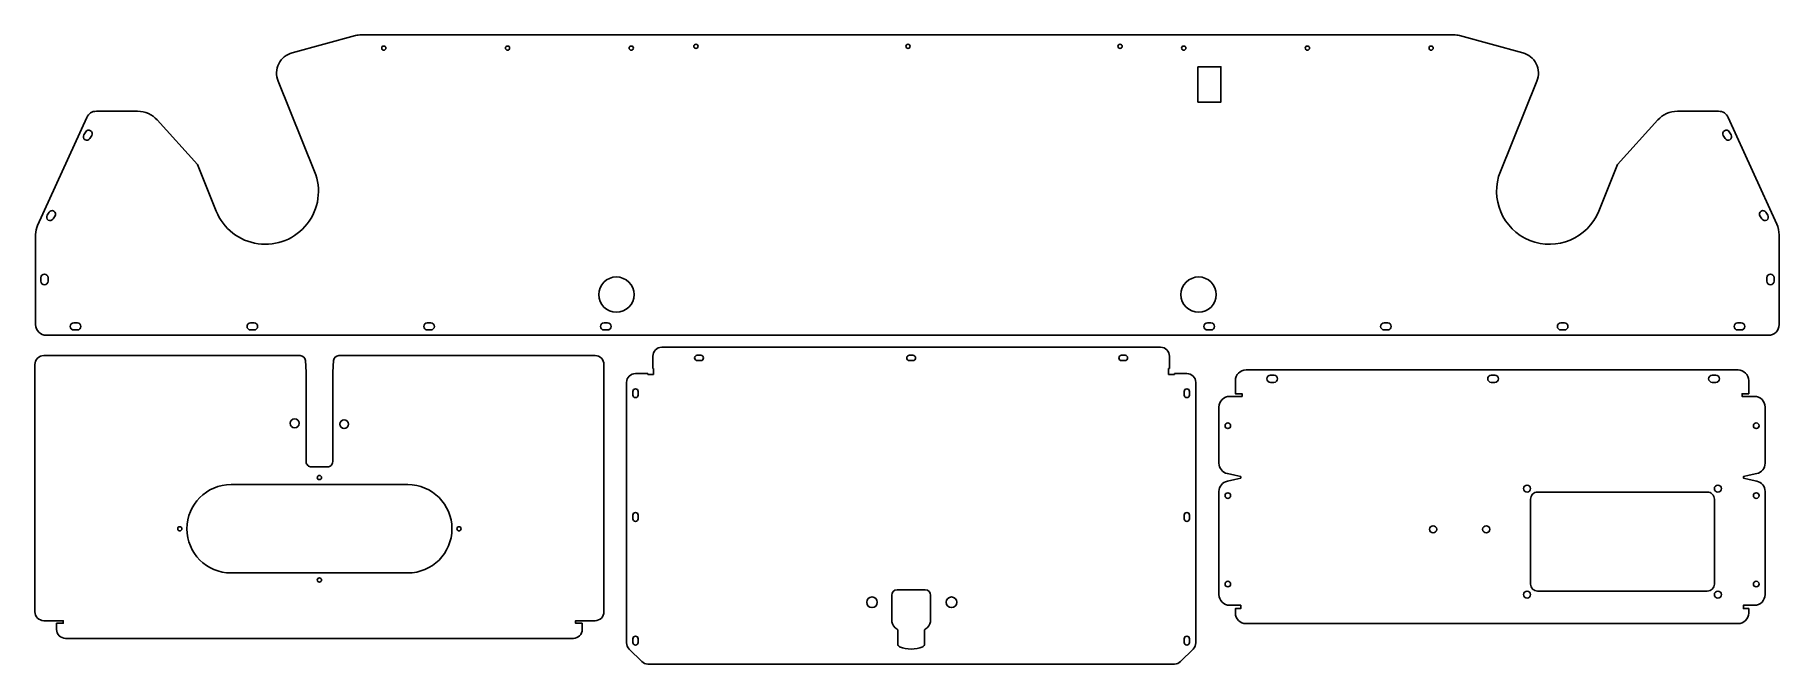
# Model space of a CAD drawing. Header units: millimetres. Extents: x -17 to 970, y -15 to 342.
import ezdxf

# ---------------------------------------------------------------- set-up
doc = ezdxf.new("R2010")
doc.units = ezdxf.units.MM
doc.layers.get('0').update_dxf_attribs({"linetype": 'CONTINUOUS'})

msp = doc.modelspace()

# ---------------------------------------------------------------- linework, layer by layer
for p, q in [((10.4, 284.93), (11.45, 286.64)), ((14.86, 284.55), (13.82, 282.85)), ((-9.26, 241.16), (-10.33, 239.46)), ((-6.94, 237.33), (-5.88, 239.03)), ((959.83, 237.33), (958.76, 239.03)), ((962.15, 241.16), (963.21, 239.46)), ((332.38, 152.71), (332.38, 159.71)), ((337.38, 164.71), (619.66, 164.71)), ((624.66, 159.71), (624.66, 152.71)), ((322.52, 149.85), (329.52, 149.85)), ((329.52, 149.85), (329.52, 149.41)), ((329.52, 149.41), (332.82, 149.41)), ((332.82, 152.71), (332.38, 152.71)), ((332.82, 149.41), (332.82, 152.71)), ((624.66, 152.71), (624.22, 152.71)), ((624.22, 152.71), (624.22, 149.41)), ((624.22, 149.41), (627.52, 149.41)), ((627.52, 149.41), (627.52, 149.85)), ((627.52, 149.85), (634.52, 149.85)), ((317.52, -2.52), (317.52, 144.85)), ((639.52, 144.85), (639.52, -2.52)), ((467.52, 24.41), (467.52, 10.82)), ((486.52, 27.41), (470.52, 27.41)), ((489.52, 10.82), (489.52, 24.41)), ((467.52, 10.82), (467.6, 9.41)), ((489.44, 9.41), (489.52, 10.82)), ((471.02, 4.34), (471.02, -3.73)), ((486.02, -3.73), (486.02, 4.34)), ((326.06, -13.13), (318.98, -6.06)), ((638.05, -6.06), (630.98, -13.13)), ((627.47, -14.59), (329.57, -14.59))]:
    msp.add_line(p, q)
for points in [[(51.96, 293.36), (74.69, 268.11), (85.33, 241.79, 1), (140.96, 264.27), (120.33, 315.34, -0.449714), (128.32, 331.42), (164.14, 341.11, -0.066173), (167.28, 341.53), (785.61, 341.53, -0.066173), (788.74, 341.11), (824.57, 331.42, -0.449714), (832.56, 315.34), (811.93, 264.27, 1), (867.56, 241.79), (878.19, 268.11), (900.92, 293.36, -0.212557), (912.07, 298.32), (935.4, 298.32, -0.294108), (940.87, 294.8), (968.28, 234.49, -0.107063), (969.63, 228.28), (969.63, 177.53, -0.414214), (963.63, 171.53), (-10.86, 171.53, -0.414214), (-16.86, 177.53), (-16.86, 228.57, -0.107063), (-15.74, 233.74), (12.02, 294.8, -0.294108), (17.48, 298.32), (40.81, 298.32, -0.212557)], [(942.48, 284.93, -1), (939.07, 282.85), (938.03, 284.55, -1), (941.44, 286.64)], [(-13.86, 204.11, -1), (-9.86, 204.11), (-9.86, 202.11, -1), (-13.86, 202.11)], [(962.74, 204.11, -1), (966.74, 204.11), (966.74, 202.11, -1), (962.74, 202.11)], [(4.73, 178.53), (6.73, 178.53, -1), (6.73, 174.53), (4.73, 174.53, -1)], [(104.73, 178.53), (106.73, 178.53, -1), (106.73, 174.53), (104.73, 174.53, -1)], [(204.73, 178.53), (206.73, 178.53, -1), (206.73, 174.53), (204.73, 174.53, -1)], [(306.73, 174.53), (304.73, 174.53, -1), (304.73, 178.53), (306.73, 178.53, -1)], [(646.16, 174.53, -1), (646.16, 178.53), (648.16, 178.53, -1), (648.16, 174.53)], [(748.16, 174.53), (746.16, 174.53, -1), (746.16, 178.53), (748.16, 178.53, -1)], [(848.16, 178.53, -1), (848.16, 174.53), (846.16, 174.53, -1), (846.16, 178.53)], [(948.16, 174.53), (946.16, 174.53, -1), (946.16, 178.53), (948.16, 178.53, -1)], [(292.4, 8.5), (292.4, 5, -0.414214), (287.4, 0), (0, 0, -0.414214), (-5, 5), (-5, 8.5), (-1.25, 8.5), (-1.25, 10), (-12.3, 10, -0.414214), (-17.3, 15), (-17.3, 155, -0.414214), (-12.3, 160), (132.75, 160, -0.39391), (135.74, 157.21), (136.19, 150.73, -0.017455), (136.2, 150.52), (136.2, 100, 0.414214), (139.2, 97), (148.2, 97, 0.414214), (151.2, 100), (151.2, 150.52, -0.017455), (151.21, 150.73), (151.66, 157.21, -0.39391), (154.65, 160), (299.7, 160, -0.414214), (304.7, 155), (304.7, 15, -0.414214), (299.7, 10), (288.65, 10), (288.65, 8.5)], [(357.52, 160.21), (359.52, 160.21, -1), (359.52, 157.21), (357.52, 157.21, -1)], [(477.52, 157.21, -1), (477.52, 160.21), (479.52, 160.21, -1), (479.52, 157.21)], [(597.52, 157.21, -1), (597.52, 160.21), (599.52, 160.21, -1), (599.52, 157.21)], [(665, 90.66), (661.7, 89.9), (657.43, 88.97, 0.352891), (652.7, 83.11), (652.7, 24.75, 0.414214), (658.7, 18.75), (665, 18.75), (665, 16.88), (662, 16.88), (662, 14.31, 0.414214), (668, 8.31), (946.4, 8.31, 0.414214), (952.4, 14.31), (952.4, 16.88), (949.4, 16.88), (949.4, 18.75), (955.7, 18.75, 0.414214), (961.7, 24.75), (961.7, 83.11, 0.352891), (956.97, 88.97), (952.7, 89.9), (949.4, 90.66), (949.4, 91.56), (952.7, 92.33), (956.97, 93.26, 0.352891), (961.7, 99.12), (961.7, 130.91, 0.414214), (955.7, 136.91), (948.65, 136.91), (948.65, 138.41), (952.4, 138.41), (952.4, 145.91, 0.414214), (946.4, 151.91), (668, 151.91, 0.414214), (662, 145.91), (662, 138.41), (665.75, 138.41), (665.75, 136.91), (658.7, 136.91, 0.414214), (652.7, 130.91), (652.7, 99.12, 0.352891), (657.43, 93.26), (661.7, 92.33), (665, 91.56)], [(681.79, 144.86, -1), (681.79, 148.96), (683.79, 148.96, -1), (683.79, 144.86)], [(808.79, 144.86), (806.79, 144.86, -1), (806.79, 148.96), (808.79, 148.96, -1)], [(933.79, 148.96, -1), (933.79, 144.86), (931.79, 144.86, -1), (931.79, 148.96)], [(324.02, 139.71), (324.02, 137.71, -1), (321.02, 137.71), (321.02, 139.71, -1)], [(636.02, 139.71, 1), (633.02, 139.71), (633.02, 137.71, 1), (636.02, 137.71)], [(193.7, 87, -1), (193.7, 37), (93.7, 37, -1), (93.7, 87)], [(829, 30.75), (829, 78.75, -0.414214), (833, 82.75), (929, 82.75, -0.414214), (933, 78.75), (933, 30.75, -0.414214), (929, 26.75), (833, 26.75, -0.414214)], [(321.02, 67.71), (321.02, 69.71, -1), (324.02, 69.71), (324.02, 67.71, -1)], [(636.02, 67.71, -1), (633.02, 67.71), (633.02, 69.71, -1), (636.02, 69.71)], [(321.02, -2.29), (321.02, -0.29, -1), (324.02, -0.29), (324.02, -2.29, -1)], [(636.02, -0.29), (636.02, -2.29, -1), (633.02, -2.29), (633.02, -0.29, -1)]]:
    msp.add_lwpolyline(points, format="xyb", close=True)
msp.add_lwpolyline([(640.74, 323.53), (653.74, 323.53), (653.74, 303.53), (640.74, 303.53)], close=True)
at = {"extrusion": (0, 0, -1)}
for centre, radius in [((-356.74, 335.03), 1.2), ((-476.74, 335.03), 1.2), ((-596.74, 335.03), 1.2), ((-180.14, 334.03), 1.2), ((-250.14, 334.03), 1.2), ((-320.14, 334.03), 1.2), ((-632.74, 334.03), 1.2), ((-702.74, 334.03), 1.2), ((-772.74, 334.03), 1.2), ((-311.73, 194.53), 10), ((-641.16, 194.53), 10), ((-129.7, 121.71), 2.5), ((-157.7, 121.2), 2.5), ((-657.7, 120.33), 1.6), ((-956.7, 120.33), 1.6), ((-143.7, 91), 1.2), ((-657.7, 80.75), 1.6), ((-827, 84.75), 2), ((-935, 84.75), 2), ((-956.7, 80.75), 1.6), ((-64.7, 62), 1.2), ((-222.7, 62), 1.2), ((-773.88, 61.7), 2), ((-803.88, 61.7), 2), ((-143.7, 33), 1.2), ((-657.7, 30.75), 1.6), ((-956.7, 30.75), 1.6), ((-456.37, 20.41), 3), ((-501.37, 20.41), 3), ((-827, 24.75), 2), ((-935, 24.75), 2)]:
    msp.add_circle(centre, radius, dxfattribs=at)
for centre, radius, start, end in [((-13.15, 285.6), 2, 31.44395, 211.44395), ((-12.11, 283.89), 2, -148.55605, 31.44395), ((-960.46, 240.09), 2, -32.1521, 147.8479), ((-961.52, 238.4), 2, 147.8479, 327.8479), ((-337.38, 159.71), 5, 0, 90), ((-619.66, 159.71), 5, 90, 180), ((-322.52, 144.85), 5, 0, 90), ((-634.52, 144.85), 5, 90, 180), ((-470.52, 24.41), 3, 0, 90), ((-486.52, 24.41), 3, 90, 180), ((-473.52, 10.41), 6, 300, 350.44689), ((-483.52, 10.41), 6, 189.55187, 240), ((-322.52, -2.52), 5, -45, 0), ((-478.52, 10.41), 16.5, 246.49035, 293.50965), ((-634.52, -2.52), 5, 180, 225), ((-329.59, -9.59), 5, 270.8144, 315), ((-627.45, -9.59), 5, 225, 269.1856)]:
    msp.add_arc(centre, radius, start, end, dxfattribs=at)
for centre, radius, start, end in [((-8.64, 238.4), 2, 147.8479, 327.8479), ((-7.57, 240.09), 2, -32.1521, 147.8479), ((470.02, 4.34), 1, 0, 60), ((487.02, 4.34), 1, 120, 180)]:
    msp.add_arc(centre, radius, start, end)
for points, knots in [([(471.94, -4.72), (471.87, -4.7), (471.81, -4.66), (471.61, -4.52), (471.49, -4.39), (471.27, -4.12), (471.14, -3.92), (471.02, -3.73), (471.02, -3.73), (471.02, -3.73)], [-0.1176018, -0.1176018, -0.1176018, -0.1176018, -0.1033727, -0.1033727, -0.0670215, -0.0670215, 0, 0, 0.0005895, 0.0005895, 0.0005895, 0.0005895]), ([(486.02, -3.73), (486.02, -3.73), (486.02, -3.73), (485.9, -3.92), (485.77, -4.13), (485.55, -4.4), (485.43, -4.52), (485.22, -4.66), (485.16, -4.7), (485.1, -4.72)], [-0.1744797, -0.1744797, -0.1744797, -0.1744797, -0.1736086, -0.1736086, -0.0741749, -0.0741749, -0.0206724, -0.0206724, 0, 0, 0, 0])]:
    msp.add_open_spline(points, degree=3, knots=knots)
for points in [[(329.57, -14.59), (329.55, -14.59), (329.54, -14.59), (329.52, -14.59)], [(627.52, -14.59), (627.5, -14.59), (627.48, -14.59), (627.47, -14.59)]]:
    msp.add_open_spline(points, degree=3)

doc.saveas('drawing.dxf')
